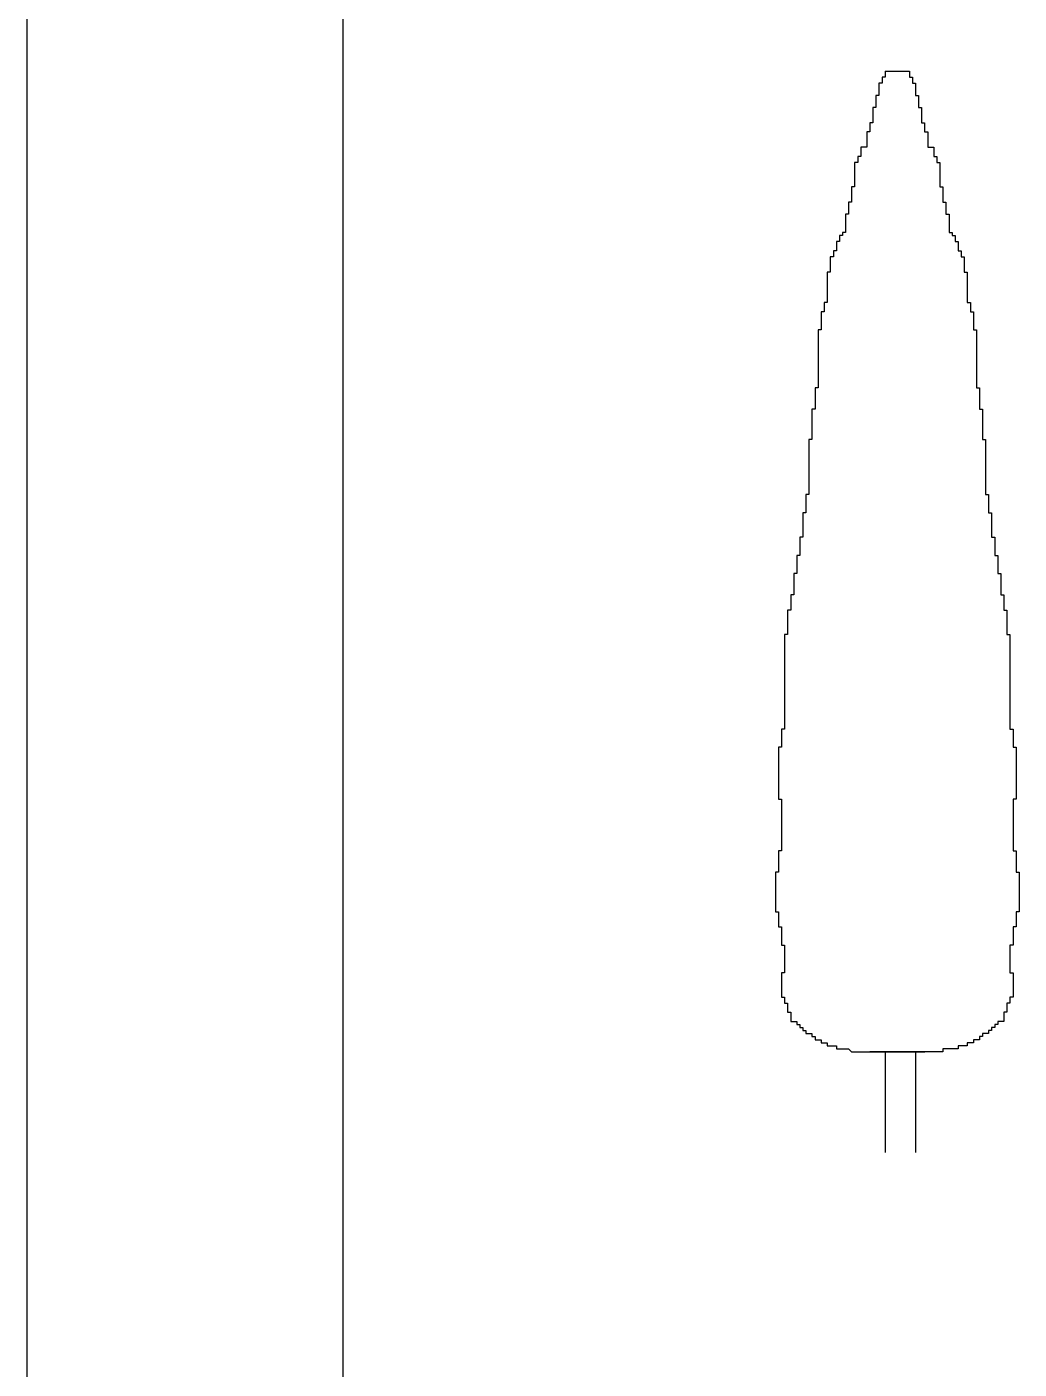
# Model space of a CAD drawing. Extents: x -74 to 94, y -49 to 40.
# Drawn here: x -68.92 to -61.07, y -35.87 to -25.26 of the extents above; entities that cross this region are included whole.
import ezdxf

# ---------------------------------------------------------------- set-up
doc = ezdxf.new("R2010")
doc.units = 0
doc.header["$LTSCALE"] = 100
doc.header["$MEASUREMENT"] = 0
doc.layers.add('FOLHA', color=3, linetype='CONTINUOUS')
doc.layers.add('P-ARVORE', color=2, linetype='CONTINUOUS')

# ---------------------------------------------------------------- blocks, each defined once
blk = doc.blocks.new('P-1041')
at = {"layer": 'P-ARVORE'}
for p, q in [((0.001, 17.012), (-0.047, 17.012)), ((-0.047, 17.012), (-0.047, 16.964)), ((0.001, 17.109), (0.001, 17.109)), ((0.001, 17.109), (0.001, 17.06)), ((0.001, 17.109), (0.385, 17.109)), ((0.001, 17.06), (0.001, 17.06)), ((0.001, 17.06), (0.001, 17.012)), ((0.385, 17.109), (0.385, 17.06)), ((0.385, 17.109), (0.385, 17.109)), ((0.385, 17.06), (0.385, 17.012)), ((0.385, 17.06), (0.385, 17.06)), ((0.385, 17.012), (0.433, 17.012)), ((0.433, 17.012), (0.433, 16.964)), ((-0.047, 16.916), (-0.096, 16.916)), ((-0.096, 16.916), (-0.096, 16.819)), ((-0.096, 16.819), (-0.096, 16.819)), ((-0.096, 16.819), (-0.096, 16.771)), ((-0.047, 16.964), (-0.047, 16.964)), ((-0.047, 16.964), (-0.047, 16.916)), ((-0.047, 16.916), (-0.047, 16.916)), ((0.433, 16.964), (0.433, 16.916)), ((0.433, 16.964), (0.433, 16.964)), ((0.433, 16.916), (0.482, 16.916)), ((0.433, 16.916), (0.433, 16.916)), ((0.482, 16.916), (0.482, 16.819)), ((0.482, 16.819), (0.482, 16.771)), ((0.482, 16.819), (0.482, 16.819)), ((-0.096, 16.723), (-0.144, 16.723)), ((-0.144, 16.723), (-0.144, 16.675)), ((-0.144, 16.675), (-0.144, 16.675)), ((-0.144, 16.675), (-0.144, 16.627)), ((-0.144, 16.627), (-0.144, 16.627)), ((-0.144, 16.627), (-0.144, 16.579)), ((-0.144, 16.579), (-0.144, 16.579)), ((-0.144, 16.579), (-0.144, 16.531)), ((-0.096, 16.771), (-0.096, 16.771)), ((-0.096, 16.771), (-0.096, 16.723)), ((0.482, 16.771), (0.482, 16.723)), ((0.482, 16.771), (0.482, 16.771)), ((0.482, 16.723), (0.53, 16.723)), ((0.53, 16.723), (0.53, 16.675)), ((0.53, 16.675), (0.53, 16.627)), ((0.53, 16.675), (0.53, 16.675)), ((0.53, 16.627), (0.53, 16.579)), ((0.53, 16.627), (0.53, 16.627)), ((0.53, 16.579), (0.53, 16.531)), ((0.53, 16.579), (0.53, 16.579)), ((-0.144, 16.531), (-0.192, 16.531)), ((-0.192, 16.531), (-0.192, 16.482)), ((-0.192, 16.482), (-0.192, 16.482)), ((-0.192, 16.482), (-0.192, 16.289)), ((0.53, 16.531), (0.578, 16.531)), ((0.578, 16.531), (0.578, 16.482)), ((0.578, 16.482), (0.578, 16.289)), ((0.578, 16.482), (0.578, 16.482)), ((-0.24, 16.145), (-0.288, 16.145)), ((-0.288, 16.145), (-0.288, 16.097)), ((-0.192, 16.289), (-0.24, 16.289)), ((-0.24, 16.289), (-0.24, 16.241)), ((-0.24, 16.241), (-0.24, 16.241)), ((-0.24, 16.241), (-0.24, 16.193)), ((-0.24, 16.193), (-0.24, 16.193)), ((-0.24, 16.193), (-0.24, 16.145)), ((0.578, 16.289), (0.626, 16.289)), ((0.626, 16.289), (0.626, 16.241)), ((0.626, 16.241), (0.626, 16.193)), ((0.626, 16.241), (0.626, 16.241)), ((0.626, 16.193), (0.626, 16.145)), ((0.626, 16.193), (0.626, 16.193)), ((0.626, 16.145), (0.674, 16.145)), ((0.674, 16.145), (0.674, 16.097)), ((-0.288, 16.097), (-0.288, 16.097)), ((-0.288, 16.097), (-0.288, 16.048)), ((-0.288, 16.048), (-0.288, 16.048)), ((-0.288, 16.048), (-0.288, 15.904)), ((0.674, 16.097), (0.674, 16.048)), ((0.674, 16.097), (0.674, 16.097)), ((0.674, 16.048), (0.674, 15.904)), ((0.674, 16.048), (0.674, 16.048)), ((-0.385, 15.759), (-0.433, 15.759)), ((-0.433, 15.759), (-0.433, 15.759)), ((-0.433, 15.759), (-0.433, 15.711)), ((-0.288, 15.904), (-0.385, 15.904)), ((-0.385, 15.904), (-0.385, 15.904)), ((-0.385, 15.904), (-0.385, 15.855)), ((-0.385, 15.855), (-0.385, 15.855)), ((-0.385, 15.855), (-0.385, 15.807)), ((-0.385, 15.807), (-0.385, 15.807)), ((-0.385, 15.807), (-0.385, 15.759)), ((-0.385, 15.759), (-0.385, 15.759)), ((0.674, 15.904), (0.771, 15.904)), ((0.771, 15.904), (0.771, 15.855)), ((0.771, 15.904), (0.771, 15.904)), ((0.771, 15.855), (0.771, 15.807)), ((0.771, 15.855), (0.771, 15.855)), ((0.771, 15.807), (0.771, 15.759)), ((0.771, 15.807), (0.771, 15.807)), ((0.771, 15.759), (0.819, 15.759)), ((0.771, 15.759), (0.771, 15.759)), ((0.819, 15.759), (0.819, 15.711)), ((0.819, 15.759), (0.819, 15.759)), ((-0.433, 15.663), (-0.481, 15.663)), ((-0.481, 15.663), (-0.481, 15.663)), ((-0.481, 15.663), (-0.481, 15.615)), ((-0.481, 15.615), (-0.481, 15.615)), ((-0.481, 15.615), (-0.481, 15.567)), ((-0.481, 15.567), (-0.481, 15.567)), ((-0.481, 15.567), (-0.481, 15.519)), ((-0.481, 15.519), (-0.481, 15.519)), ((-0.481, 15.519), (-0.481, 15.47)), ((-0.433, 15.711), (-0.433, 15.711)), ((-0.433, 15.711), (-0.433, 15.663)), ((-0.433, 15.663), (-0.433, 15.663)), ((0.819, 15.711), (0.819, 15.663)), ((0.819, 15.711), (0.819, 15.711)), ((0.819, 15.663), (0.867, 15.663)), ((0.819, 15.663), (0.819, 15.663)), ((0.867, 15.663), (0.867, 15.615)), ((0.867, 15.663), (0.867, 15.663)), ((0.867, 15.615), (0.867, 15.567)), ((0.867, 15.615), (0.867, 15.615)), ((0.867, 15.567), (0.867, 15.519)), ((0.867, 15.567), (0.867, 15.567)), ((0.867, 15.519), (0.867, 15.47)), ((0.867, 15.519), (0.867, 15.519)), ((-0.481, 15.47), (-0.481, 15.47)), ((-0.481, 15.47), (-0.481, 15.326)), ((-0.481, 15.326), (-0.481, 15.326)), ((-0.481, 15.326), (-0.481, 15.277)), ((0.867, 15.47), (0.867, 15.326)), ((0.867, 15.47), (0.867, 15.47)), ((0.867, 15.326), (0.867, 15.277)), ((0.867, 15.326), (0.867, 15.326)), ((-0.481, 15.277), (-0.529, 15.277)), ((-0.529, 15.277), (-0.529, 15.277)), ((-0.529, 15.277), (-0.529, 15.229)), ((-0.529, 15.229), (-0.529, 15.229)), ((-0.529, 15.229), (-0.529, 15.085)), ((-0.529, 15.085), (-0.529, 15.085)), ((-0.529, 15.085), (-0.529, 15.036)), ((-0.481, 15.277), (-0.481, 15.277)), ((0.867, 15.277), (0.915, 15.277)), ((0.867, 15.277), (0.867, 15.277)), ((0.915, 15.277), (0.915, 15.229)), ((0.915, 15.277), (0.915, 15.277)), ((0.915, 15.229), (0.915, 15.085)), ((0.915, 15.229), (0.915, 15.229)), ((0.915, 15.085), (0.915, 15.036)), ((0.915, 15.085), (0.915, 15.085)), ((-0.529, 15.036), (-0.577, 15.036)), ((-0.577, 15.036), (-0.577, 14.988)), ((-0.577, 14.988), (-0.577, 14.988)), ((-0.577, 14.988), (-0.577, 14.843)), ((0.915, 15.036), (0.963, 15.036)), ((0.963, 15.036), (0.963, 14.988)), ((0.963, 14.988), (0.963, 14.843)), ((0.963, 14.988), (0.963, 14.988)), ((-0.577, 14.843), (-0.626, 14.843)), ((-0.626, 14.843), (-0.626, 14.747)), ((-0.626, 14.747), (-0.626, 14.747)), ((-0.626, 14.747), (-0.626, 14.699)), ((-0.626, 14.699), (-0.626, 14.699)), ((-0.626, 14.699), (-0.626, 14.555)), ((-0.577, 14.843), (-0.577, 14.843)), ((0.963, 14.843), (1.012, 14.843)), ((0.963, 14.843), (0.963, 14.843)), ((1.012, 14.843), (1.012, 14.747)), ((1.012, 14.747), (1.012, 14.699)), ((1.012, 14.747), (1.012, 14.747)), ((1.012, 14.699), (1.012, 14.555)), ((1.012, 14.699), (1.012, 14.699)), ((-0.674, 14.507), (-0.722, 14.507)), ((-0.722, 14.507), (-0.722, 14.458)), ((-0.722, 14.458), (-0.722, 14.458)), ((-0.722, 14.458), (-0.722, 14.41)), ((-0.626, 14.555), (-0.674, 14.555)), ((-0.674, 14.555), (-0.674, 14.507)), ((1.012, 14.555), (1.06, 14.555)), ((1.06, 14.555), (1.06, 14.507)), ((1.06, 14.507), (1.108, 14.507)), ((1.108, 14.507), (1.108, 14.458)), ((1.108, 14.458), (1.108, 14.41)), ((1.108, 14.458), (1.108, 14.458)), ((-0.77, 14.265), (-0.818, 14.265)), ((-0.818, 14.265), (-0.818, 14.265)), ((-0.818, 14.265), (-0.818, 14.217)), ((-0.722, 14.41), (-0.77, 14.41)), ((-0.77, 14.41), (-0.77, 14.265)), ((-0.77, 14.265), (-0.77, 14.265)), ((1.108, 14.41), (1.156, 14.41)), ((1.156, 14.41), (1.156, 14.265)), ((1.156, 14.265), (1.204, 14.265)), ((1.156, 14.265), (1.156, 14.265)), ((1.204, 14.265), (1.204, 14.217)), ((1.204, 14.265), (1.204, 14.265)), ((-0.818, 14.169), (-0.867, 14.169)), ((-0.867, 14.169), (-0.867, 14.073)), ((-0.867, 14.073), (-0.867, 14.073)), ((-0.867, 14.073), (-0.867, 13.976)), ((-0.818, 14.217), (-0.818, 14.217)), ((-0.818, 14.217), (-0.818, 14.169)), ((-0.818, 14.169), (-0.818, 14.169)), ((1.204, 14.217), (1.204, 14.169)), ((1.204, 14.217), (1.204, 14.217)), ((1.204, 14.169), (1.253, 14.169)), ((1.204, 14.169), (1.204, 14.169)), ((1.253, 14.169), (1.253, 14.073)), ((1.253, 14.073), (1.253, 13.976)), ((1.253, 14.073), (1.253, 14.073)), ((-0.867, 13.928), (-0.915, 13.928)), ((-0.915, 13.928), (-0.915, 13.928)), ((-0.915, 13.928), (-0.915, 13.88)), ((-0.915, 13.88), (-0.915, 13.88)), ((-0.915, 13.88), (-0.915, 13.831)), ((-0.915, 13.831), (-0.915, 13.831)), ((-0.915, 13.831), (-0.915, 13.783)), ((-0.867, 13.976), (-0.867, 13.976)), ((-0.867, 13.976), (-0.867, 13.928)), ((-0.867, 13.928), (-0.867, 13.928)), ((1.253, 13.976), (1.253, 13.928)), ((1.253, 13.976), (1.253, 13.976)), ((1.253, 13.928), (1.301, 13.928)), ((1.253, 13.928), (1.253, 13.928)), ((1.301, 13.928), (1.301, 13.88)), ((1.301, 13.928), (1.301, 13.928)), ((1.301, 13.88), (1.301, 13.831)), ((1.301, 13.88), (1.301, 13.88)), ((1.301, 13.831), (1.301, 13.783)), ((1.301, 13.831), (1.301, 13.831)), ((-0.915, 13.783), (-0.915, 13.783)), ((-0.915, 13.783), (-0.915, 13.639)), ((-0.915, 13.639), (-0.915, 13.639)), ((-0.915, 13.639), (-0.915, 13.59)), ((1.301, 13.783), (1.301, 13.639)), ((1.301, 13.783), (1.301, 13.783)), ((1.301, 13.639), (1.301, 13.59)), ((1.301, 13.639), (1.301, 13.639)), ((-0.915, 13.446), (-0.963, 13.446)), ((-0.963, 13.446), (-0.963, 13.398)), ((-0.963, 13.398), (-0.963, 13.398)), ((-0.963, 13.398), (-0.963, 13.35)), ((-0.915, 13.59), (-0.915, 13.59)), ((-0.915, 13.59), (-0.915, 13.446)), ((1.301, 13.59), (1.301, 13.446)), ((1.301, 13.59), (1.301, 13.59)), ((1.301, 13.446), (1.349, 13.446)), ((1.349, 13.446), (1.349, 13.398)), ((1.349, 13.398), (1.349, 13.35)), ((1.349, 13.398), (1.349, 13.398)), ((-0.963, 13.302), (-1.011, 13.302)), ((-1.011, 13.302), (-1.011, 13.253)), ((-1.011, 13.253), (-1.011, 13.253)), ((-1.011, 13.253), (-1.011, 13.109)), ((-0.963, 13.35), (-0.963, 13.35)), ((-0.963, 13.35), (-0.963, 13.302)), ((1.349, 13.35), (1.349, 13.302)), ((1.349, 13.35), (1.349, 13.35)), ((1.349, 13.302), (1.397, 13.302)), ((1.397, 13.302), (1.397, 13.253)), ((1.397, 13.253), (1.397, 13.109)), ((1.397, 13.253), (1.397, 13.253)), ((-1.011, 13.012), (-1.059, 13.012)), ((-1.059, 13.012), (-1.059, 12.964)), ((-1.059, 12.964), (-1.059, 12.964)), ((-1.059, 12.964), (-1.059, 12.819)), ((-1.011, 13.109), (-1.011, 13.109)), ((-1.011, 13.109), (-1.011, 13.06)), ((-1.011, 13.06), (-1.011, 13.06)), ((-1.011, 13.06), (-1.011, 13.012)), ((1.397, 13.109), (1.397, 13.06)), ((1.397, 13.109), (1.397, 13.109)), ((1.397, 13.06), (1.397, 13.012)), ((1.397, 13.06), (1.397, 13.06)), ((1.397, 13.012), (1.445, 13.012)), ((1.445, 13.012), (1.445, 12.964)), ((1.445, 12.964), (1.445, 12.819)), ((1.445, 12.964), (1.445, 12.964)), ((-1.059, 12.819), (-1.059, 12.819)), ((-1.059, 12.819), (-1.059, 12.771)), ((-1.059, 12.771), (-1.059, 12.771)), ((-1.059, 12.771), (-1.059, 12.627)), ((1.445, 12.819), (1.445, 12.771)), ((1.445, 12.819), (1.445, 12.819)), ((1.445, 12.771), (1.445, 12.627)), ((1.445, 12.771), (1.445, 12.771)), ((-1.059, 12.627), (-1.059, 12.627)), ((-1.059, 12.627), (-1.059, 12.578)), ((-1.059, 12.578), (-1.059, 12.578)), ((-1.059, 12.578), (-1.059, 12.53)), ((-1.059, 12.53), (-1.059, 12.53)), ((-1.059, 12.53), (-1.059, 12.482)), ((1.445, 12.627), (1.445, 12.578)), ((1.445, 12.627), (1.445, 12.627)), ((1.445, 12.578), (1.445, 12.53)), ((1.445, 12.578), (1.445, 12.578)), ((1.445, 12.53), (1.445, 12.482)), ((1.445, 12.53), (1.445, 12.53)), ((-1.059, 12.482), (-1.059, 12.482)), ((-1.059, 12.482), (-1.059, 12.338)), ((-1.059, 12.338), (-1.059, 12.338)), ((-1.059, 12.338), (-1.059, 12.29)), ((1.445, 12.482), (1.445, 12.338)), ((1.445, 12.482), (1.445, 12.482)), ((1.445, 12.338), (1.445, 12.29)), ((1.445, 12.338), (1.445, 12.338)), ((-1.059, 12.29), (-1.059, 12.29)), ((-1.059, 12.29), (-1.059, 12.241)), ((-1.059, 12.241), (-1.059, 12.241)), ((-1.059, 12.241), (-1.059, 12.097)), ((1.445, 12.29), (1.445, 12.241)), ((1.445, 12.29), (1.445, 12.29)), ((1.445, 12.241), (1.445, 12.097)), ((1.445, 12.241), (1.445, 12.241)), ((-1.059, 12.097), (-1.107, 12.097)), ((-1.107, 12.097), (-1.107, 12.048)), ((-1.107, 12.048), (-1.107, 12.048)), ((-1.107, 12.048), (-1.107, 11.904)), ((-1.107, 11.904), (-1.107, 11.904)), ((-1.107, 11.904), (-1.107, 11.856)), ((1.445, 12.097), (1.493, 12.097)), ((1.493, 12.097), (1.493, 12.048)), ((1.493, 12.048), (1.493, 11.904)), ((1.493, 12.048), (1.493, 12.048)), ((1.493, 11.904), (1.493, 11.856)), ((1.493, 11.904), (1.493, 11.904)), ((-1.107, 11.759), (-1.156, 11.759)), ((-1.156, 11.759), (-1.156, 11.663)), ((-1.107, 11.856), (-1.107, 11.856)), ((-1.107, 11.856), (-1.107, 11.759)), ((-1.107, 11.759), (-1.107, 11.759)), ((1.493, 11.856), (1.493, 11.759)), ((1.493, 11.856), (1.493, 11.856)), ((1.493, 11.759), (1.542, 11.759)), ((1.493, 11.759), (1.493, 11.759)), ((1.542, 11.759), (1.542, 11.663)), ((-1.156, 11.663), (-1.156, 11.663)), ((-1.156, 11.663), (-1.156, 11.518)), ((-1.156, 11.518), (-1.156, 11.518)), ((-1.156, 11.518), (-1.156, 11.374)), ((1.542, 11.663), (1.542, 11.518)), ((1.542, 11.663), (1.542, 11.663)), ((1.542, 11.518), (1.542, 11.374)), ((1.542, 11.518), (1.542, 11.518)), ((-1.156, 11.278), (-1.204, 11.278)), ((-1.204, 11.278), (-1.204, 11.133)), ((-1.156, 11.374), (-1.156, 11.374)), ((-1.156, 11.374), (-1.156, 11.326)), ((-1.156, 11.326), (-1.156, 11.326)), ((-1.156, 11.326), (-1.156, 11.278)), ((1.542, 11.374), (1.542, 11.326)), ((1.542, 11.374), (1.542, 11.374)), ((1.542, 11.326), (1.542, 11.278)), ((1.542, 11.326), (1.542, 11.326)), ((1.542, 11.278), (1.59, 11.278)), ((1.59, 11.278), (1.59, 11.133)), ((-1.204, 11.133), (-1.204, 11.133)), ((-1.204, 11.133), (-1.204, 11.085)), ((-1.204, 11.085), (-1.204, 11.085)), ((-1.204, 11.085), (-1.204, 10.94)), ((1.59, 11.133), (1.59, 11.085)), ((1.59, 11.133), (1.59, 11.133)), ((1.59, 11.085), (1.59, 10.94)), ((1.59, 11.085), (1.59, 11.085)), ((-1.204, 10.94), (-1.204, 10.94)), ((-1.204, 10.94), (-1.204, 10.892)), ((-1.204, 10.892), (-1.204, 10.892)), ((-1.204, 10.892), (-1.204, 10.795)), ((1.59, 10.94), (1.59, 10.892)), ((1.59, 10.94), (1.59, 10.94)), ((1.59, 10.892), (1.59, 10.795)), ((1.59, 10.892), (1.59, 10.892)), ((-1.204, 10.795), (-1.204, 10.795)), ((-1.204, 10.795), (-1.204, 10.747)), ((-1.204, 10.747), (-1.204, 10.747)), ((-1.204, 10.747), (-1.204, 10.699)), ((-1.204, 10.699), (-1.204, 10.699)), ((-1.204, 10.699), (-1.204, 10.651)), ((-1.204, 10.651), (-1.204, 10.651)), ((-1.204, 10.651), (-1.204, 10.602)), ((1.59, 10.795), (1.59, 10.747)), ((1.59, 10.795), (1.59, 10.795)), ((1.59, 10.747), (1.59, 10.699)), ((1.59, 10.747), (1.59, 10.747)), ((1.59, 10.699), (1.59, 10.651)), ((1.59, 10.699), (1.59, 10.699)), ((1.59, 10.651), (1.59, 10.602)), ((1.59, 10.651), (1.59, 10.651)), ((-1.204, 10.41), (-1.252, 10.41)), ((-1.252, 10.41), (-1.252, 10.362)), ((-1.204, 10.602), (-1.204, 10.602)), ((-1.204, 10.602), (-1.204, 10.458)), ((-1.204, 10.458), (-1.204, 10.458)), ((-1.204, 10.458), (-1.204, 10.41)), ((1.59, 10.602), (1.59, 10.458)), ((1.59, 10.602), (1.59, 10.602)), ((1.59, 10.458), (1.59, 10.41)), ((1.59, 10.458), (1.59, 10.458)), ((1.59, 10.41), (1.638, 10.41)), ((1.638, 10.41), (1.638, 10.362)), ((-1.252, 10.362), (-1.252, 10.362)), ((-1.252, 10.362), (-1.252, 10.217)), ((-1.252, 10.217), (-1.252, 10.217)), ((-1.252, 10.217), (-1.252, 10.169)), ((1.638, 10.362), (1.638, 10.217)), ((1.638, 10.362), (1.638, 10.362)), ((1.638, 10.217), (1.638, 10.169)), ((1.638, 10.217), (1.638, 10.217)), ((-1.252, 10.121), (-1.3, 10.121)), ((-1.3, 10.121), (-1.3, 9.976)), ((-1.252, 10.169), (-1.252, 10.169)), ((-1.252, 10.169), (-1.252, 10.121)), ((1.638, 10.169), (1.638, 10.121)), ((1.638, 10.169), (1.638, 10.169)), ((1.638, 10.121), (1.686, 10.121)), ((1.686, 10.121), (1.686, 9.976)), ((-1.3, 9.976), (-1.3, 9.976)), ((-1.3, 9.976), (-1.3, 9.928)), ((-1.3, 9.928), (-1.3, 9.928)), ((-1.3, 9.928), (-1.3, 9.88)), ((-1.3, 9.88), (-1.3, 9.88)), ((-1.3, 9.88), (-1.3, 9.735)), ((1.686, 9.976), (1.686, 9.928)), ((1.686, 9.976), (1.686, 9.976)), ((1.686, 9.928), (1.686, 9.88)), ((1.686, 9.928), (1.686, 9.928)), ((1.686, 9.88), (1.686, 9.735)), ((1.686, 9.88), (1.686, 9.88)), ((-1.3, 9.735), (-1.348, 9.735)), ((-1.348, 9.735), (-1.348, 9.687)), ((-1.348, 9.687), (-1.348, 9.687)), ((-1.348, 9.687), (-1.348, 9.639)), ((-1.348, 9.639), (-1.348, 9.639)), ((-1.348, 9.639), (-1.348, 9.59)), ((-1.348, 9.59), (-1.348, 9.59)), ((-1.348, 9.59), (-1.348, 9.446)), ((1.686, 9.735), (1.734, 9.735)), ((1.734, 9.735), (1.734, 9.687)), ((1.734, 9.687), (1.734, 9.639)), ((1.734, 9.687), (1.734, 9.687)), ((1.734, 9.639), (1.734, 9.59)), ((1.734, 9.639), (1.734, 9.639)), ((1.734, 9.59), (1.734, 9.446)), ((1.734, 9.59), (1.734, 9.59)), ((-1.348, 9.446), (-1.397, 9.446)), ((-1.397, 9.446), (-1.397, 9.398)), ((-1.397, 9.398), (-1.397, 9.398)), ((-1.397, 9.398), (-1.397, 9.349)), ((-1.397, 9.349), (-1.397, 9.349)), ((-1.397, 9.349), (-1.397, 9.302)), ((1.734, 9.446), (1.783, 9.446)), ((1.783, 9.446), (1.783, 9.398)), ((1.783, 9.398), (1.783, 9.349)), ((1.783, 9.398), (1.783, 9.398)), ((1.783, 9.349), (1.783, 9.302)), ((1.783, 9.349), (1.783, 9.349)), ((-1.397, 9.157), (-1.445, 9.157)), ((-1.445, 9.157), (-1.445, 9.109)), ((-1.397, 9.302), (-1.397, 9.302)), ((-1.397, 9.302), (-1.397, 9.157)), ((1.783, 9.302), (1.783, 9.157)), ((1.783, 9.302), (1.783, 9.302)), ((1.783, 9.157), (1.831, 9.157)), ((1.831, 9.157), (1.831, 9.109)), ((-1.445, 9.109), (-1.445, 9.109)), ((-1.445, 9.109), (-1.445, 9.061)), ((-1.445, 9.061), (-1.445, 9.061)), ((-1.445, 9.061), (-1.445, 9.012)), ((-1.445, 9.012), (-1.445, 9.012)), ((-1.445, 9.012), (-1.445, 8.82)), ((1.831, 9.109), (1.831, 9.061)), ((1.831, 9.109), (1.831, 9.109)), ((1.831, 9.061), (1.831, 9.012)), ((1.831, 9.061), (1.831, 9.061)), ((1.831, 9.012), (1.831, 8.82)), ((1.831, 9.012), (1.831, 9.012)), ((-1.445, 8.82), (-1.493, 8.82)), ((-1.493, 8.82), (-1.493, 8.771)), ((-1.493, 8.771), (-1.493, 8.771)), ((-1.493, 8.771), (-1.493, 8.627)), ((1.831, 8.82), (1.879, 8.82)), ((1.879, 8.82), (1.879, 8.771)), ((1.879, 8.771), (1.879, 8.627)), ((1.879, 8.771), (1.879, 8.771)), ((-1.493, 8.578), (-1.541, 8.578)), ((-1.541, 8.578), (-1.541, 8.578)), ((-1.541, 8.578), (-1.541, 8.434)), ((-1.493, 8.627), (-1.493, 8.627)), ((-1.493, 8.627), (-1.493, 8.578)), ((-1.493, 8.578), (-1.493, 8.578)), ((1.879, 8.627), (1.879, 8.578)), ((1.879, 8.627), (1.879, 8.627)), ((1.879, 8.578), (1.927, 8.578)), ((1.879, 8.578), (1.879, 8.578)), ((1.927, 8.578), (1.927, 8.434)), ((1.927, 8.578), (1.927, 8.578)), ((-1.541, 8.434), (-1.541, 8.434)), ((-1.541, 8.434), (-1.541, 8.386)), ((-1.541, 8.386), (-1.541, 8.386)), ((-1.541, 8.386), (-1.541, 8.337)), ((-1.541, 8.337), (-1.541, 8.337)), ((-1.541, 8.337), (-1.541, 8.193)), ((1.927, 8.434), (1.927, 8.386)), ((1.927, 8.434), (1.927, 8.434)), ((1.927, 8.386), (1.927, 8.337)), ((1.927, 8.386), (1.927, 8.386)), ((1.927, 8.337), (1.927, 8.193)), ((1.927, 8.337), (1.927, 8.337)), ((-1.541, 8.193), (-1.589, 8.193)), ((-1.589, 8.193), (-1.589, 8.145)), ((-1.589, 8.145), (-1.589, 8.145)), ((-1.589, 8.145), (-1.589, 8.097)), ((-1.589, 8.097), (-1.589, 8.097)), ((-1.589, 8.097), (-1.589, 8)), ((1.927, 8.193), (1.975, 8.193)), ((1.975, 8.193), (1.975, 8.145)), ((1.975, 8.145), (1.975, 8.097)), ((1.975, 8.145), (1.975, 8.145)), ((1.975, 8.097), (1.975, 8)), ((1.975, 8.097), (1.975, 8.097)), ((-1.589, 8), (-1.589, 8)), ((-1.589, 8), (-1.589, 7.952)), ((-1.589, 7.952), (-1.589, 7.952)), ((-1.589, 7.952), (-1.589, 7.904)), ((-1.589, 7.904), (-1.589, 7.904)), ((-1.589, 7.904), (-1.589, 7.856)), ((1.975, 8), (1.975, 7.952)), ((1.975, 8), (1.975, 8)), ((1.975, 7.952), (1.975, 7.904)), ((1.975, 7.952), (1.975, 7.952)), ((1.975, 7.904), (1.975, 7.856)), ((1.975, 7.904), (1.975, 7.904)), ((-1.589, 7.856), (-1.589, 7.856)), ((-1.589, 7.856), (-1.589, 7.807)), ((-1.589, 7.807), (-1.589, 7.807)), ((-1.589, 7.807), (-1.589, 7.663)), ((-1.589, 7.663), (-1.589, 7.663)), ((-1.589, 7.663), (-1.589, 7.615)), ((1.975, 7.856), (1.975, 7.807)), ((1.975, 7.856), (1.975, 7.856)), ((1.975, 7.807), (1.975, 7.663)), ((1.975, 7.807), (1.975, 7.807)), ((1.975, 7.663), (1.975, 7.615)), ((1.975, 7.663), (1.975, 7.663)), ((-1.589, 7.615), (-1.589, 7.615)), ((-1.589, 7.615), (-1.589, 7.566)), ((-1.589, 7.566), (-1.589, 7.566)), ((-1.589, 7.566), (-1.589, 7.422)), ((1.975, 7.615), (1.975, 7.566)), ((1.975, 7.615), (1.975, 7.615)), ((1.975, 7.566), (1.975, 7.422)), ((1.975, 7.566), (1.975, 7.566)), ((-1.589, 7.422), (-1.589, 7.422)), ((-1.589, 7.422), (-1.589, 7.373)), ((-1.589, 7.373), (-1.589, 7.373)), ((-1.589, 7.373), (-1.589, 7.325)), ((-1.589, 7.325), (-1.589, 7.325)), ((-1.589, 7.325), (-1.589, 7.181)), ((1.975, 7.422), (1.975, 7.373)), ((1.975, 7.422), (1.975, 7.422)), ((1.975, 7.373), (1.975, 7.325)), ((1.975, 7.373), (1.975, 7.373)), ((1.975, 7.325), (1.975, 7.181)), ((1.975, 7.325), (1.975, 7.325)), ((-1.589, 7.181), (-1.589, 7.181)), ((-1.589, 7.181), (-1.589, 7.133)), ((-1.589, 7.133), (-1.589, 7.133)), ((-1.589, 7.133), (-1.589, 7.085)), ((-1.589, 7.085), (-1.589, 7.085)), ((-1.589, 7.085), (-1.589, 6.94)), ((1.975, 7.181), (1.975, 7.133)), ((1.975, 7.181), (1.975, 7.181)), ((1.975, 7.133), (1.975, 7.085)), ((1.975, 7.133), (1.975, 7.133)), ((1.975, 7.085), (1.975, 6.94)), ((1.975, 7.085), (1.975, 7.085)), ((-1.589, 6.94), (-1.589, 6.94)), ((-1.589, 6.94), (-1.589, 6.892)), ((-1.589, 6.892), (-1.589, 6.892)), ((-1.589, 6.892), (-1.589, 6.844)), ((-1.589, 6.844), (-1.589, 6.844)), ((-1.589, 6.844), (-1.589, 6.699)), ((1.975, 6.94), (1.975, 6.892)), ((1.975, 6.94), (1.975, 6.94)), ((1.975, 6.892), (1.975, 6.844)), ((1.975, 6.892), (1.975, 6.892)), ((1.975, 6.844), (1.975, 6.699)), ((1.975, 6.844), (1.975, 6.844)), ((-1.589, 6.699), (-1.638, 6.699)), ((-1.638, 6.699), (-1.638, 6.651)), ((-1.638, 6.651), (-1.638, 6.651)), ((-1.638, 6.651), (-1.638, 6.603)), ((-1.638, 6.603), (-1.638, 6.603)), ((-1.638, 6.603), (-1.638, 6.458)), ((1.975, 6.699), (2.024, 6.699)), ((2.024, 6.699), (2.024, 6.651)), ((2.024, 6.651), (2.024, 6.603)), ((2.024, 6.651), (2.024, 6.651)), ((2.024, 6.603), (2.024, 6.458)), ((2.024, 6.603), (2.024, 6.603)), ((-1.638, 6.41), (-1.686, 6.41)), ((-1.686, 6.41), (-1.686, 6.41)), ((-1.686, 6.41), (-1.686, 6.361)), ((-1.638, 6.458), (-1.638, 6.458)), ((-1.638, 6.458), (-1.638, 6.41)), ((-1.638, 6.41), (-1.638, 6.41)), ((2.024, 6.458), (2.024, 6.41)), ((2.024, 6.458), (2.024, 6.458)), ((2.024, 6.41), (2.072, 6.41)), ((2.024, 6.41), (2.024, 6.41)), ((2.072, 6.41), (2.072, 6.361)), ((2.072, 6.41), (2.072, 6.41)), ((-1.686, 6.361), (-1.686, 6.361)), ((-1.686, 6.361), (-1.686, 6.313)), ((-1.686, 6.313), (-1.686, 6.313)), ((-1.686, 6.313), (-1.686, 6.169)), ((-1.686, 6.169), (-1.686, 6.169)), ((-1.686, 6.169), (-1.686, 6.121)), ((2.072, 6.361), (2.072, 6.313)), ((2.072, 6.361), (2.072, 6.361)), ((2.072, 6.313), (2.072, 6.169)), ((2.072, 6.313), (2.072, 6.313)), ((2.072, 6.169), (2.072, 6.121)), ((2.072, 6.169), (2.072, 6.169)), ((-1.686, 6.121), (-1.686, 6.121)), ((-1.686, 6.121), (-1.686, 6.073)), ((-1.686, 6.073), (-1.686, 6.073)), ((-1.686, 6.073), (-1.686, 6.025)), ((-1.686, 6.025), (-1.686, 6.025)), ((-1.686, 6.025), (-1.686, 5.976)), ((-1.686, 5.976), (-1.686, 5.976)), ((-1.686, 5.976), (-1.686, 5.928)), ((2.072, 6.121), (2.072, 6.073)), ((2.072, 6.121), (2.072, 6.121)), ((2.072, 6.073), (2.072, 6.025)), ((2.072, 6.073), (2.072, 6.073)), ((2.072, 6.025), (2.072, 5.976)), ((2.072, 6.025), (2.072, 6.025)), ((2.072, 5.976), (2.072, 5.928)), ((2.072, 5.976), (2.072, 5.976)), ((-1.686, 5.928), (-1.686, 5.928)), ((-1.686, 5.928), (-1.686, 5.88)), ((-1.686, 5.88), (-1.686, 5.88)), ((-1.686, 5.88), (-1.686, 5.735)), ((-1.686, 5.735), (-1.686, 5.735)), ((-1.686, 5.735), (-1.686, 5.687)), ((2.072, 5.928), (2.072, 5.88)), ((2.072, 5.928), (2.072, 5.928)), ((2.072, 5.88), (2.072, 5.735)), ((2.072, 5.88), (2.072, 5.88)), ((2.072, 5.735), (2.072, 5.687)), ((2.072, 5.735), (2.072, 5.735)), ((-1.686, 5.687), (-1.686, 5.687)), ((-1.686, 5.687), (-1.686, 5.591)), ((-1.686, 5.591), (-1.638, 5.591)), ((-1.638, 5.591), (-1.638, 5.542)), ((-1.638, 5.542), (-1.638, 5.542)), ((-1.638, 5.542), (-1.638, 5.494)), ((2.024, 5.591), (2.024, 5.542)), ((2.072, 5.591), (2.024, 5.591)), ((2.024, 5.542), (2.024, 5.494)), ((2.024, 5.542), (2.024, 5.542)), ((2.072, 5.687), (2.072, 5.591)), ((2.072, 5.687), (2.072, 5.687)), ((-1.638, 5.494), (-1.638, 5.494)), ((-1.638, 5.494), (-1.638, 5.446)), ((-1.638, 5.446), (-1.638, 5.446)), ((-1.638, 5.446), (-1.638, 5.301)), ((2.024, 5.494), (2.024, 5.446)), ((2.024, 5.494), (2.024, 5.494)), ((2.024, 5.446), (2.024, 5.301)), ((2.024, 5.446), (2.024, 5.446)), ((-1.638, 5.301), (-1.638, 5.301)), ((-1.638, 5.301), (-1.638, 5.157)), ((-1.638, 5.157), (-1.638, 5.157)), ((-1.638, 5.157), (-1.638, 5.109)), ((-1.638, 5.109), (-1.638, 5.109)), ((-1.638, 5.109), (-1.638, 5.061)), ((2.024, 5.301), (2.024, 5.157)), ((2.024, 5.301), (2.024, 5.301)), ((2.024, 5.157), (2.024, 5.109)), ((2.024, 5.157), (2.024, 5.157)), ((2.024, 5.109), (2.024, 5.061)), ((2.024, 5.109), (2.024, 5.109)), ((-1.638, 5.061), (-1.638, 5.061)), ((-1.638, 5.061), (-1.638, 4.964)), ((-1.638, 4.964), (-1.638, 4.964)), ((-1.638, 4.964), (-1.638, 4.916)), ((-1.638, 4.916), (-1.638, 4.916)), ((-1.638, 4.916), (-1.638, 4.771)), ((2.024, 5.061), (2.024, 4.964)), ((2.024, 5.061), (2.024, 5.061)), ((2.024, 4.964), (2.024, 4.916)), ((2.024, 4.964), (2.024, 4.964)), ((2.024, 4.916), (2.024, 4.771)), ((2.024, 4.916), (2.024, 4.916)), ((-1.638, 4.771), (-1.686, 4.771)), ((-1.686, 4.771), (-1.686, 4.723)), ((-1.686, 4.723), (-1.686, 4.723)), ((-1.686, 4.723), (-1.686, 4.627)), ((2.024, 4.771), (2.072, 4.771)), ((2.072, 4.771), (2.072, 4.723)), ((2.072, 4.723), (2.072, 4.627)), ((2.072, 4.723), (2.072, 4.723)), ((-1.686, 4.627), (-1.686, 4.627)), ((-1.686, 4.627), (-1.686, 4.579)), ((-1.686, 4.579), (-1.686, 4.579)), ((-1.686, 4.579), (-1.686, 4.53)), ((-1.686, 4.53), (-1.686, 4.53)), ((-1.686, 4.53), (-1.686, 4.482)), ((-1.686, 4.482), (-1.686, 4.482)), ((-1.686, 4.482), (-1.686, 4.434)), ((2.072, 4.627), (2.072, 4.579)), ((2.072, 4.627), (2.072, 4.627)), ((2.072, 4.579), (2.072, 4.53)), ((2.072, 4.579), (2.072, 4.579)), ((2.072, 4.53), (2.072, 4.482)), ((2.072, 4.53), (2.072, 4.53)), ((2.072, 4.482), (2.072, 4.434)), ((2.072, 4.482), (2.072, 4.482)), ((-1.686, 4.434), (-1.734, 4.434)), ((-1.734, 4.434), (-1.734, 4.337)), ((-1.734, 4.337), (-1.734, 4.337)), ((-1.734, 4.337), (-1.734, 4.289)), ((-1.734, 4.289), (-1.734, 4.289)), ((-1.734, 4.289), (-1.734, 4.241)), ((2.072, 4.434), (2.12, 4.434)), ((2.12, 4.434), (2.12, 4.337)), ((2.12, 4.337), (2.12, 4.289)), ((2.12, 4.337), (2.12, 4.337)), ((2.12, 4.289), (2.12, 4.241)), ((2.12, 4.289), (2.12, 4.289)), ((-1.734, 4.241), (-1.734, 4.241)), ((-1.734, 4.241), (-1.734, 4.193)), ((-1.734, 4.193), (-1.734, 4.193)), ((-1.734, 4.193), (-1.734, 4.145)), ((-1.734, 4.145), (-1.734, 4.145)), ((-1.734, 4.145), (-1.734, 4.096)), ((-1.734, 4.096), (-1.734, 4.096)), ((-1.734, 4.096), (-1.734, 3.952)), ((2.12, 4.241), (2.12, 4.193)), ((2.12, 4.241), (2.12, 4.241)), ((2.12, 4.193), (2.12, 4.145)), ((2.12, 4.193), (2.12, 4.193)), ((2.12, 4.145), (2.12, 4.096)), ((2.12, 4.145), (2.12, 4.145)), ((2.12, 4.096), (2.12, 3.952)), ((2.12, 4.096), (2.12, 4.096)), ((-1.734, 3.952), (-1.734, 3.952)), ((-1.734, 3.952), (-1.734, 3.904)), ((-1.734, 3.904), (-1.734, 3.904)), ((-1.734, 3.904), (-1.734, 3.856)), ((-1.734, 3.856), (-1.734, 3.856)), ((-1.734, 3.856), (-1.734, 3.808)), ((2.12, 3.952), (2.12, 3.904)), ((2.12, 3.952), (2.12, 3.952)), ((2.12, 3.904), (2.12, 3.856)), ((2.12, 3.904), (2.12, 3.904)), ((2.12, 3.856), (2.12, 3.808)), ((2.12, 3.856), (2.12, 3.856)), ((-1.734, 3.808), (-1.686, 3.808)), ((-1.686, 3.808), (-1.686, 3.759)), ((-1.686, 3.759), (-1.686, 3.759)), ((-1.686, 3.759), (-1.686, 3.615)), ((-1.686, 3.615), (-1.686, 3.615)), ((-1.686, 3.615), (-1.686, 3.567)), ((2.072, 3.808), (2.072, 3.759)), ((2.12, 3.808), (2.072, 3.808)), ((2.072, 3.759), (2.072, 3.615)), ((2.072, 3.759), (2.072, 3.759)), ((2.072, 3.615), (2.072, 3.567)), ((2.072, 3.615), (2.072, 3.615)), ((-1.686, 3.567), (-1.686, 3.567)), ((-1.686, 3.567), (-1.638, 3.567)), ((-1.638, 3.567), (-1.638, 3.567)), ((-1.638, 3.567), (-1.638, 3.518)), ((-1.638, 3.518), (-1.638, 3.518)), ((-1.638, 3.518), (-1.638, 3.47)), ((-1.638, 3.47), (-1.638, 3.47)), ((-1.638, 3.47), (-1.638, 3.422)), ((-1.638, 3.422), (-1.638, 3.422)), ((-1.638, 3.422), (-1.638, 3.374)), ((2.024, 3.567), (2.024, 3.518)), ((2.024, 3.567), (2.024, 3.567)), ((2.072, 3.567), (2.024, 3.567)), ((2.024, 3.518), (2.024, 3.47)), ((2.024, 3.518), (2.024, 3.518)), ((2.024, 3.47), (2.024, 3.422)), ((2.024, 3.47), (2.024, 3.47)), ((2.024, 3.422), (2.024, 3.374)), ((2.024, 3.422), (2.024, 3.422)), ((2.072, 3.567), (2.072, 3.567)), ((-1.638, 3.374), (-1.638, 3.374)), ((-1.638, 3.374), (-1.638, 3.325)), ((-1.638, 3.325), (-1.638, 3.325)), ((-1.638, 3.325), (-1.638, 3.277)), ((-1.638, 3.277), (-1.589, 3.277)), ((-1.589, 3.277), (-1.589, 3.229)), ((-1.589, 3.229), (-1.589, 3.229)), ((-1.589, 3.229), (-1.589, 3.181)), ((1.975, 3.277), (1.975, 3.229)), ((2.024, 3.277), (1.975, 3.277)), ((1.975, 3.229), (1.975, 3.181)), ((1.975, 3.229), (1.975, 3.229)), ((2.024, 3.374), (2.024, 3.325)), ((2.024, 3.374), (2.024, 3.374)), ((2.024, 3.325), (2.024, 3.277)), ((2.024, 3.325), (2.024, 3.325)), ((-1.589, 3.181), (-1.589, 3.181)), ((-1.589, 3.181), (-1.589, 3.133)), ((-1.589, 3.133), (-1.589, 3.133)), ((-1.589, 3.133), (-1.589, 3.084)), ((-1.589, 3.084), (-1.589, 3.084)), ((-1.589, 3.084), (-1.589, 3.036)), ((-1.589, 3.036), (-1.589, 3.036)), ((-1.589, 3.036), (-1.589, 2.892)), ((1.975, 3.181), (1.975, 3.133)), ((1.975, 3.181), (1.975, 3.181)), ((1.975, 3.133), (1.975, 3.084)), ((1.975, 3.133), (1.975, 3.133)), ((1.975, 3.084), (1.975, 3.036)), ((1.975, 3.084), (1.975, 3.084)), ((1.975, 3.036), (1.975, 2.892)), ((1.975, 3.036), (1.975, 3.036)), ((-1.589, 2.844), (-1.638, 2.844)), ((-1.638, 2.844), (-1.638, 2.796)), ((-1.638, 2.796), (-1.638, 2.796)), ((-1.638, 2.796), (-1.638, 2.747)), ((-1.589, 2.892), (-1.589, 2.892)), ((-1.589, 2.892), (-1.589, 2.844)), ((1.975, 2.892), (1.975, 2.844)), ((1.975, 2.892), (1.975, 2.892)), ((1.975, 2.844), (2.024, 2.844)), ((2.024, 2.844), (2.024, 2.796)), ((2.024, 2.796), (2.024, 2.747)), ((2.024, 2.796), (2.024, 2.796)), ((-1.638, 2.747), (-1.638, 2.747)), ((-1.638, 2.747), (-1.638, 2.699)), ((-1.638, 2.699), (-1.638, 2.699)), ((-1.638, 2.699), (-1.638, 2.651)), ((-1.638, 2.651), (-1.638, 2.651)), ((-1.638, 2.651), (-1.638, 2.603)), ((-1.638, 2.603), (-1.638, 2.603)), ((-1.638, 2.603), (-1.638, 2.554)), ((-1.638, 2.554), (-1.638, 2.554)), ((-1.638, 2.554), (-1.638, 2.506)), ((2.024, 2.747), (2.024, 2.699)), ((2.024, 2.747), (2.024, 2.747)), ((2.024, 2.699), (2.024, 2.651)), ((2.024, 2.699), (2.024, 2.699)), ((2.024, 2.651), (2.024, 2.603)), ((2.024, 2.651), (2.024, 2.651)), ((2.024, 2.603), (2.024, 2.554)), ((2.024, 2.603), (2.024, 2.603)), ((2.024, 2.554), (2.024, 2.506)), ((2.024, 2.554), (2.024, 2.554)), ((-1.638, 2.506), (-1.638, 2.506)), ((-1.638, 2.506), (-1.638, 2.458)), ((-1.638, 2.458), (-1.589, 2.458)), ((-1.589, 2.458), (-1.589, 2.41)), ((-1.589, 2.41), (-1.589, 2.41)), ((-1.589, 2.41), (-1.589, 2.362)), ((-1.589, 2.362), (-1.589, 2.362)), ((-1.589, 2.362), (-1.541, 2.362)), ((-1.541, 2.362), (-1.541, 2.362)), ((-1.541, 2.362), (-1.541, 2.313)), ((1.927, 2.362), (1.927, 2.313)), ((1.927, 2.362), (1.927, 2.362)), ((1.975, 2.362), (1.927, 2.362)), ((1.975, 2.458), (1.975, 2.41)), ((2.024, 2.458), (1.975, 2.458)), ((1.975, 2.41), (1.975, 2.362)), ((1.975, 2.41), (1.975, 2.41)), ((1.975, 2.362), (1.975, 2.362)), ((2.024, 2.506), (2.024, 2.458)), ((2.024, 2.506), (2.024, 2.506)), ((-1.541, 2.313), (-1.541, 2.313)), ((-1.541, 2.313), (-1.541, 2.265)), ((-1.541, 2.265), (-1.541, 2.265)), ((-1.541, 2.265), (-1.541, 2.217)), ((-1.541, 2.217), (-1.541, 2.217)), ((-1.541, 2.217), (-1.493, 2.217)), ((-1.493, 2.217), (-1.493, 2.217)), ((-1.493, 2.217), (-1.493, 2.169)), ((-1.493, 2.169), (-1.493, 2.169)), ((-1.493, 2.169), (-1.493, 2.12)), ((1.879, 2.217), (1.879, 2.169)), ((1.879, 2.217), (1.879, 2.217)), ((1.927, 2.217), (1.879, 2.217)), ((1.879, 2.169), (1.879, 2.12)), ((1.879, 2.169), (1.879, 2.169)), ((1.927, 2.313), (1.927, 2.265)), ((1.927, 2.313), (1.927, 2.313)), ((1.927, 2.265), (1.927, 2.217)), ((1.927, 2.265), (1.927, 2.265)), ((1.927, 2.217), (1.927, 2.217)), ((-1.493, 2.12), (-1.493, 2.12)), ((-1.493, 2.12), (-1.493, 2.072)), ((-1.493, 2.072), (-1.493, 2.072)), ((-1.493, 2.072), (-1.445, 2.072)), ((-1.445, 2.072), (-1.445, 2.072)), ((-1.445, 2.072), (-1.397, 2.072)), ((-1.397, 2.072), (-1.397, 2.072)), ((-1.397, 2.072), (-1.397, 2.024)), ((-1.397, 2.024), (-1.397, 2.024)), ((-1.397, 2.024), (-1.348, 2.024)), ((-1.348, 2.024), (-1.348, 2.024)), ((-1.348, 2.024), (-1.348, 1.976)), ((-1.348, 1.976), (-1.348, 1.976)), ((-1.348, 1.976), (-1.3, 1.976)), ((-1.3, 1.976), (-1.3, 1.976)), ((-1.3, 1.976), (-1.3, 1.928)), ((-1.3, 1.928), (-1.3, 1.928)), ((-1.3, 1.928), (-1.252, 1.928)), ((-1.252, 1.928), (-1.252, 1.928)), ((-1.252, 1.928), (-1.252, 1.88)), ((1.638, 1.928), (1.638, 1.88)), ((1.638, 1.928), (1.638, 1.928)), ((1.686, 1.928), (1.638, 1.928)), ((1.686, 1.976), (1.686, 1.928)), ((1.686, 1.976), (1.686, 1.976)), ((1.734, 1.976), (1.686, 1.976)), ((1.686, 1.928), (1.686, 1.928)), ((1.734, 2.024), (1.734, 1.976)), ((1.734, 2.024), (1.734, 2.024)), ((1.783, 2.024), (1.734, 2.024)), ((1.734, 1.976), (1.734, 1.976)), ((1.783, 2.072), (1.783, 2.024)), ((1.783, 2.072), (1.783, 2.072)), ((1.831, 2.072), (1.783, 2.072)), ((1.783, 2.024), (1.783, 2.024)), ((1.831, 2.072), (1.831, 2.072)), ((1.879, 2.072), (1.831, 2.072)), ((1.879, 2.12), (1.879, 2.072)), ((1.879, 2.12), (1.879, 2.12)), ((1.879, 2.072), (1.879, 2.072)), ((-1.252, 1.88), (-1.252, 1.88)), ((-1.252, 1.88), (-1.204, 1.88)), ((-1.204, 1.88), (-1.204, 1.88)), ((-1.204, 1.88), (-1.156, 1.88)), ((-1.156, 1.88), (-1.156, 1.88)), ((-1.156, 1.88), (-1.156, 1.832)), ((-1.156, 1.832), (-1.156, 1.832)), ((-1.156, 1.832), (-1.107, 1.832)), ((-1.107, 1.832), (-1.107, 1.832)), ((-1.107, 1.832), (-1.107, 1.784)), ((-1.107, 1.784), (-1.011, 1.784)), ((-1.011, 1.784), (-1.011, 1.784)), ((-1.011, 1.784), (-1.011, 1.735)), ((-1.011, 1.735), (-0.915, 1.735)), ((-0.915, 1.735), (-0.915, 1.735)), ((-0.915, 1.735), (-0.915, 1.687)), ((1.301, 1.735), (1.301, 1.687)), ((1.301, 1.735), (1.301, 1.735)), ((1.397, 1.735), (1.301, 1.735)), ((1.397, 1.784), (1.397, 1.735)), ((1.397, 1.784), (1.397, 1.784)), ((1.493, 1.784), (1.397, 1.784)), ((1.493, 1.832), (1.493, 1.784)), ((1.493, 1.832), (1.493, 1.832)), ((1.542, 1.832), (1.493, 1.832)), ((1.542, 1.88), (1.542, 1.832)), ((1.542, 1.88), (1.542, 1.88)), ((1.59, 1.88), (1.542, 1.88)), ((1.542, 1.832), (1.542, 1.832)), ((1.59, 1.88), (1.59, 1.88)), ((1.638, 1.88), (1.59, 1.88)), ((1.638, 1.88), (1.638, 1.88)), ((-0.915, 1.687), (-0.818, 1.687)), ((-0.818, 1.687), (-0.818, 1.687)), ((-0.818, 1.687), (-0.77, 1.687)), ((-0.77, 1.687), (-0.77, 1.687)), ((-0.77, 1.687), (-0.77, 1.639)), ((-0.77, 1.639), (-0.77, 1.639)), ((-0.77, 1.639), (-0.722, 1.639)), ((-0.722, 1.639), (-0.722, 1.639)), ((-0.722, 1.639), (-0.674, 1.639)), ((-0.674, 1.639), (-0.674, 1.639)), ((-0.674, 1.639), (-0.626, 1.639)), ((-0.626, 1.639), (-0.626, 1.639)), ((-0.626, 1.639), (-0.577, 1.639)), ((-0.577, 1.639), (-0.577, 1.639)), ((-0.577, 1.639), (-0.529, 1.591)), ((-0.529, 1.591), (-0.529, 1.591)), ((-0.529, 1.591), (-0.481, 1.591)), ((-0.481, 1.591), (-0.481, 1.591)), ((-0.481, 1.591), (-0.433, 1.591)), ((-0.433, 1.591), (-0.433, 1.591)), ((-0.433, 1.591), (-0.385, 1.591)), ((-0.385, 1.591), (-0.385, 1.591)), ((-0.385, 1.591), (-0.337, 1.591)), ((-0.337, 1.591), (-0.337, 1.591)), ((-0.337, 1.591), (-0.288, 1.591)), ((-0.288, 1.591), (-0.288, 1.591)), ((-0.288, 1.591), (-0.24, 1.591)), ((-0.241, 1.591), (-0.241, 1.591)), ((-0.193, 1.591), (-0.241, 1.591)), ((-0.24, 1.591), (-0.24, 1.591)), ((-0.24, 1.591), (-0.192, 1.591)), ((-0.193, 1.591), (-0.193, 1.591)), ((-0.145, 1.591), (-0.193, 1.591)), ((-0.192, 1.591), (-0.192, 1.591)), ((-0.192, 1.591), (-0.144, 1.591)), ((-0.145, 1.591), (-0.145, 1.591)), ((-0.097, 1.591), (-0.145, 1.591)), ((-0.144, 1.591), (-0.144, 1.591)), ((-0.144, 1.591), (-0.096, 1.591)), ((-0.097, 1.591), (-0.097, 1.591)), ((-0.048, 1.591), (-0.097, 1.591)), ((-0.096, 1.591), (-0.096, 1.591)), ((-0.096, 1.591), (-0.047, 1.591)), ((-0.048, 1.591), (-0.048, 1.591)), ((0, 1.591), (-0.048, 1.591)), ((-0.047, 1.591), (-0.047, 1.591)), ((-0.047, 1.591), (0.001, 1.591)), ((0, 1.591), (0, 1.591)), ((0.048, 1.591), (0, 1.591)), ((0, 1.591), (0, 0)), ((0.001, 1.591), (0.001, 1.591)), ((0.001, 1.591), (0.049, 1.591)), ((0.048, 1.591), (0.048, 1.591)), ((0.096, 1.591), (0.048, 1.591)), ((0.049, 1.591), (0.049, 1.591)), ((0.049, 1.591), (0.097, 1.591)), ((0.096, 1.591), (0.096, 1.591)), ((0.144, 1.591), (0.096, 1.591)), ((0.097, 1.591), (0.097, 1.591)), ((0.097, 1.591), (0.145, 1.591)), ((0.144, 1.591), (0.144, 1.591)), ((0.193, 1.591), (0.144, 1.591)), ((0.145, 1.591), (0.145, 1.591)), ((0.145, 1.591), (0.193, 1.591)), ((0.193, 1.591), (0.193, 1.591)), ((0.193, 1.591), (0.242, 1.591)), ((0.193, 1.591), (0.193, 1.591)), ((0.241, 1.591), (0.193, 1.591)), ((0.241, 1.591), (0.241, 1.591)), ((0.289, 1.591), (0.241, 1.591)), ((0.242, 1.591), (0.242, 1.591)), ((0.242, 1.591), (0.29, 1.591)), ((0.289, 1.591), (0.289, 1.591)), ((0.337, 1.591), (0.289, 1.591)), ((0.29, 1.591), (0.29, 1.591)), ((0.29, 1.591), (0.338, 1.591)), ((0.337, 1.591), (0.337, 1.591)), ((0.385, 1.591), (0.337, 1.591)), ((0.338, 1.591), (0.338, 1.591)), ((0.338, 1.591), (0.386, 1.591)), ((0.385, 1.591), (0.385, 1.591)), ((0.433, 1.591), (0.385, 1.591)), ((0.386, 1.591), (0.386, 1.591)), ((0.386, 1.591), (0.434, 1.591)), ((0.433, 1.591), (0.433, 1.591)), ((0.482, 1.591), (0.433, 1.591)), ((0.434, 1.591), (0.434, 1.591)), ((0.434, 1.591), (0.483, 1.591)), ((0.482, 1.591), (0.482, 1.591)), ((0.53, 1.591), (0.482, 1.591)), ((0.483, 1.591), (0.483, 1.591)), ((0.483, 1.591), (0.531, 1.591)), ((0.484, 1.591), (0.484, 0)), ((0.53, 1.591), (0.53, 1.591)), ((0.578, 1.591), (0.53, 1.591)), ((0.531, 1.591), (0.531, 1.591)), ((0.531, 1.591), (0.579, 1.591)), ((0.578, 1.591), (0.578, 1.591)), ((0.626, 1.591), (0.578, 1.591)), ((0.579, 1.591), (0.579, 1.591)), ((0.579, 1.591), (0.627, 1.591)), ((0.626, 1.591), (0.626, 1.591)), ((0.674, 1.591), (0.626, 1.591)), ((0.627, 1.591), (0.627, 1.591)), ((0.674, 1.591), (0.674, 1.591)), ((0.723, 1.591), (0.674, 1.591)), ((0.723, 1.591), (0.723, 1.591)), ((0.771, 1.591), (0.723, 1.591)), ((0.771, 1.591), (0.771, 1.591)), ((0.819, 1.591), (0.771, 1.591)), ((0.819, 1.591), (0.819, 1.591)), ((0.867, 1.591), (0.819, 1.591)), ((0.867, 1.591), (0.867, 1.591)), ((0.915, 1.591), (0.867, 1.591)), ((0.915, 1.639), (0.915, 1.591)), ((0.915, 1.639), (0.915, 1.639)), ((0.963, 1.639), (0.915, 1.639)), ((0.915, 1.591), (0.915, 1.591)), ((0.963, 1.639), (0.963, 1.639)), ((1.012, 1.639), (0.963, 1.639)), ((1.012, 1.639), (1.012, 1.639)), ((1.06, 1.639), (1.012, 1.639)), ((1.06, 1.639), (1.06, 1.639)), ((1.108, 1.639), (1.06, 1.639)), ((1.108, 1.639), (1.108, 1.639)), ((1.156, 1.639), (1.108, 1.639)), ((1.156, 1.687), (1.156, 1.639)), ((1.156, 1.687), (1.156, 1.687)), ((1.204, 1.687), (1.156, 1.687)), ((1.156, 1.639), (1.156, 1.639)), ((1.204, 1.687), (1.204, 1.687)), ((1.301, 1.687), (1.204, 1.687))]:
    blk.add_line(p, q, dxfattribs=at)
blk = doc.blocks.new('FOLHAVERDE')
at = {"layer": 'FOLHA', "linetype": 'CONTINUOUS'}
for p, q in [((-29.955, 37.298), (-29.955, 2.298)), ((-27.455, 37.298), (-27.455, 2.298)), ((-27.455, 35.298), (-27.455, 2.298))]:
    blk.add_line(p, q, dxfattribs=at)

msp = doc.modelspace()

# ---------------------------------------------------------------- linework, layer by layer
at = {"layer": 'P-ARVORE', "linetype": 'CONTINUOUS'}
msp.add_line((-66.42, -13.493), (-66.42, -46.493), dxfattribs=at)

# ---------------------------------------------------------------- block references
msp.add_blockref('FOLHAVERDE', (-38.965, -48.791), dxfattribs=at)
at = {"layer": 'P-ARVORE', "linetype": 'CONTINUOUS', "xscale": 0.5, "yscale": 0.5, "zscale": 0.5}
msp.add_blockref('P-1041', (-62.132, -34.16), dxfattribs=at)

doc.saveas('drawing.dxf')
